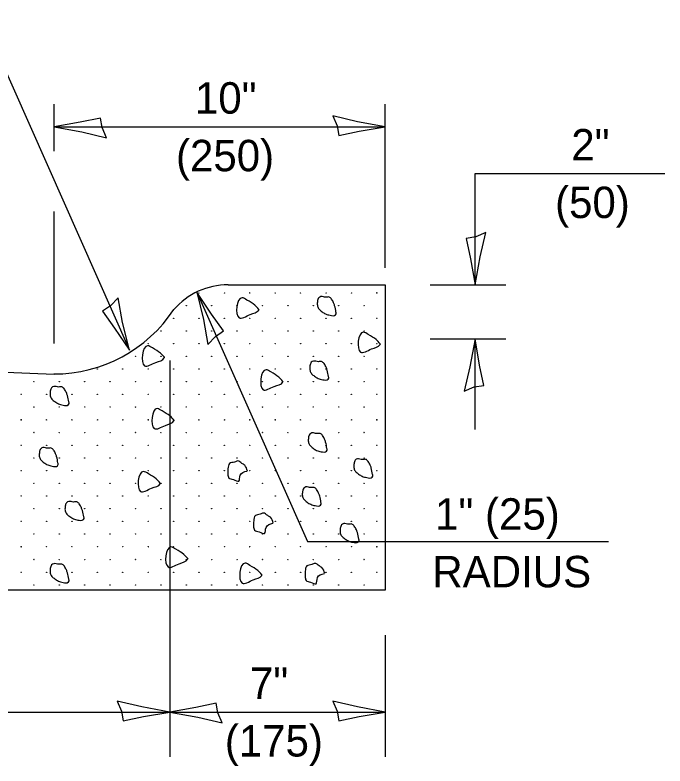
# Model space of a CAD drawing. Extents: x 100068 to 100102, y 98800 to 98822.
# Drawn here: x 100088.447 to 100091.393, y 98814.37 to 98817.775 of the extents above; entities that cross this region are included whole.
import ezdxf

# ---------------------------------------------------------------- set-up
doc = ezdxf.new("R2010")
doc.units = 0
for name, color, linetype in [('Design_PR_Back of Gutter or Curb line', 7, 'Continuous'), ('Design_PR_Roadway Dimensions', 7, 'Continuous'), ('Level 11', 7, 'Continuous'), ('Level 2', 7, 'Continuous'), ('Level 43', 7, 'Continuous')]:
    doc.layers.add(name, color=color, linetype=linetype)

msp = doc.modelspace()

# ---------------------------------------------------------------- linework, layer by layer
at = {"layer": 'Design_PR_Back of Gutter or Curb line'}
for p, q in [((100089.413, 98816.5514), (100090.1255, 98816.5514)), ((100090.1255, 98816.5514), (100090.1255, 98815.1674)), ((100083.3667, 98816.3479), (100088.6239, 98816.1472)), ((100090.1255, 98815.1674), (100083.3667, 98815.1674))]:
    msp.add_line(p, q, dxfattribs=at)
for centre, radius, start, end in [((100089.4129, 98816.2258), 0.3257, 90, 139.0553), ((100088.6237, 98816.7987), 0.6514, 270, 326.5066)]:
    msp.add_arc(centre, radius, start, end, dxfattribs=at)
at = {"layer": 'Level 11'}
for points in [[(100089.5524, 98816.4402), (100089.5341, 98816.4593), (100089.4982, 98816.4827), (100089.476, 98816.4929), (100089.4626, 98816.4023), (100089.5131, 98816.4171), (100089.5515, 98816.4374), (100089.5532, 98816.4408)], [(100089.9018, 98816.428), (100089.8958, 98816.457), (100089.8913, 98816.4699), (100089.8818, 98816.4867), (100089.8707, 98816.4961), (100089.8559, 98816.4955), (100089.8337, 98816.4984), (100089.824, 98816.4927), (100089.818, 98816.477), (100089.8174, 98816.459), (100089.8226, 98816.4442), (100089.8351, 98816.4322), (100089.8505, 98816.4217), (100089.8699, 98816.4148), (100089.8818, 98816.4123), (100089.8952, 98816.4123), (100089.9032, 98816.4205), (100089.9027, 98816.4271)], [(100090.1024, 98816.284), (100090.0842, 98816.3031), (100090.0483, 98816.3262), (100090.0263, 98816.3368), (100090.0129, 98816.2461), (100090.0634, 98816.2607), (100090.1019, 98816.2809), (100090.1036, 98816.2846)], [(100089.1243, 98816.2228), (100089.1061, 98816.2419), (100089.0702, 98816.2652), (100089.0479, 98816.2755), (100089.0345, 98816.1849), (100089.0853, 98816.1997), (100089.1237, 98816.2199), (100089.1252, 98816.2233)], [(100089.8676, 98816.1355), (100089.8619, 98816.1646), (100089.8573, 98816.1777), (100089.8479, 98816.1943), (100089.8368, 98816.2037), (100089.822, 98816.2031), (100089.7998, 98816.2059), (100089.7901, 98816.2002), (100089.7841, 98816.1846), (100089.7835, 98816.1666), (100089.7887, 98816.1521), (100089.8009, 98816.1398), (100089.8166, 98816.1296), (100089.8357, 98816.1224), (100089.8479, 98816.1202), (100089.8613, 98816.1202), (100089.8693, 98816.1281), (100089.8687, 98816.1347)], [(100089.661, 98816.1139), (100089.6427, 98816.133), (100089.6068, 98816.1564), (100089.5849, 98816.1666), (100089.5712, 98816.076), (100089.6219, 98816.0908), (100089.6604, 98816.111), (100089.6618, 98816.1147)], [(100088.6905, 98816.0207), (100088.6846, 98816.0498), (100088.68, 98816.0626), (100088.6706, 98816.0791), (100088.6595, 98816.0888), (100088.6447, 98816.088), (100088.6224, 98816.0908), (100088.6127, 98816.0851), (100088.6068, 98816.0694), (100088.6062, 98816.0515), (100088.6113, 98816.0369), (100088.6239, 98816.0247), (100088.6392, 98816.0144), (100088.6586, 98816.0073), (100088.6706, 98816.005), (100088.684, 98816.005), (100088.692, 98816.0133), (100088.6914, 98816.0196)], [(100089.1676, 98815.9375), (100089.1494, 98815.9569), (100089.1138, 98815.9799), (100089.0915, 98815.9905), (100089.0781, 98815.8999), (100089.1286, 98815.9144), (100089.1671, 98815.9346), (100089.1688, 98815.938)], [(100089.8608, 98815.8092), (100089.8551, 98815.8383), (100089.8505, 98815.8514), (100089.8411, 98815.8679), (100089.83, 98815.8776), (100089.8152, 98815.8768), (100089.7929, 98815.8799), (100089.7832, 98815.8739), (100089.7773, 98815.8582), (100089.7767, 98815.8403), (100089.7818, 98815.8258), (100089.7941, 98815.8138), (100089.8097, 98815.8032), (100089.8288, 98815.7961), (100089.8411, 98815.7938), (100089.8545, 98815.7938), (100089.8625, 98815.8018), (100089.8619, 98815.8084)], [(100088.6415, 98815.7437), (100088.6358, 98815.7725), (100088.6313, 98815.7856), (100088.6219, 98815.8024), (100088.6107, 98815.8115), (100088.5956, 98815.8109), (100088.5737, 98815.8141), (100088.5637, 98815.8081), (100088.558, 98815.7924), (100088.5572, 98815.7745), (100088.5626, 98815.7599), (100088.5748, 98815.7479), (100088.5905, 98815.7374), (100088.6096, 98815.7303), (100088.6219, 98815.728), (100088.635, 98815.728), (100088.6432, 98815.7363), (100088.6427, 98815.7425)], [(100089.5005, 98815.7069), (100089.488, 98815.7337), (100089.4754, 98815.7417), (100089.4561, 98815.7528), (100089.4421, 98815.7477), (100089.4199, 98815.7417), (100089.4122, 98815.7175), (100089.4116, 98815.6941), (100089.4162, 98815.6756), (100089.4367, 98815.6684), (100089.4612, 98815.661), (100089.468, 98815.6884), (100089.4994, 98815.7069)], [(100090.0674, 98815.6921), (100090.0617, 98815.7212), (100090.0571, 98815.734), (100090.0474, 98815.7508), (100090.0366, 98815.7602), (100090.0215, 98815.7593), (100089.9993, 98815.7625), (100089.9896, 98815.7565), (100089.9839, 98815.7408), (100089.983, 98815.7229), (100089.9884, 98815.7083), (100090.0007, 98815.6964), (100090.0164, 98815.6858), (100090.0355, 98815.6787), (100090.0474, 98815.6764), (100090.0608, 98815.6764), (100090.0691, 98815.6847), (100090.0682, 98815.6912)], [(100089.1052, 98815.6525), (100089.087, 98815.6716), (100089.0514, 98815.6947), (100089.0291, 98815.7052), (100089.0157, 98815.6146), (100089.0662, 98815.6294), (100089.1047, 98815.6496), (100089.1061, 98815.653)], [(100089.8337, 98815.5647), (100089.828, 98815.5938), (100089.8234, 98815.6066), (100089.814, 98815.6234), (100089.8029, 98815.6328), (100089.7878, 98815.632), (100089.7659, 98815.6351), (100089.7559, 98815.6291), (100089.7502, 98815.6137), (100089.7496, 98815.5955), (100089.7547, 98815.5809), (100089.767, 98815.569), (100089.7827, 98815.5584), (100089.8018, 98815.5516), (100089.814, 98815.549), (100089.8271, 98815.549), (100089.8354, 98815.5573), (100089.8348, 98815.5636)], [(100088.7584, 98815.4991), (100088.7524, 98815.5282), (100088.7478, 98815.5413), (100088.7384, 98815.5579), (100088.7276, 98815.5673), (100088.7125, 98815.5667), (100088.6903, 98815.5695), (100088.6806, 98815.5638), (100088.6746, 98815.5482), (100088.674, 98815.5302), (100088.6791, 98815.5157), (100088.6917, 98815.5034), (100088.7074, 98815.4929), (100088.7265, 98815.4857), (100088.7384, 98815.4838), (100088.7518, 98815.4838), (100088.7601, 98815.4917), (100088.7595, 98815.4983)], [(100089.6174, 98815.4706), (100089.6048, 98815.4974), (100089.5923, 98815.5054), (100089.5729, 98815.5165), (100089.5587, 98815.5111), (100089.5367, 98815.5054), (100089.529, 98815.4809), (100089.5284, 98815.4578), (100089.533, 98815.4393), (100089.5535, 98815.4322), (100089.578, 98815.4245), (100089.5849, 98815.4518), (100089.6159, 98815.4706)], [(100090.005, 98815.3988), (100089.999, 98815.4279), (100089.9944, 98815.4407), (100089.985, 98815.4572), (100089.9739, 98815.4669), (100089.9591, 98815.4661), (100089.9369, 98815.4692), (100089.9272, 98815.4632), (100089.9212, 98815.4476), (100089.9206, 98815.4296), (100089.9257, 98815.4151), (100089.9383, 98815.4028), (100089.9537, 98815.3926), (100089.973, 98815.3854), (100089.985, 98815.3831), (100089.9984, 98815.3831), (100090.0064, 98815.3911), (100090.0058, 98815.3977)], [(100089.2303, 98815.3102), (100089.2121, 98815.3293), (100089.1762, 98815.3527), (100089.154, 98815.3629), (100089.1406, 98815.2723), (100089.191, 98815.2871), (100089.2295, 98815.3073), (100089.2312, 98815.3108)], [(100088.6905, 98815.2167), (100088.6846, 98815.2458), (100088.68, 98815.2586), (100088.6706, 98815.2754), (100088.6595, 98815.2848), (100088.6447, 98815.2843), (100088.6224, 98815.2871), (100088.6127, 98815.2814), (100088.6068, 98815.2657), (100088.6062, 98815.2478), (100088.6113, 98815.233), (100088.6239, 98815.221), (100088.6392, 98815.2104), (100088.6586, 98815.2033), (100088.6706, 98815.201), (100088.684, 98815.201), (100088.692, 98815.2093), (100088.6914, 98815.2159)], [(100089.5658, 98815.2369), (100089.5475, 98815.256), (100089.5116, 98815.2794), (100089.4897, 98815.2897), (100089.4763, 98815.199), (100089.5267, 98815.2139), (100089.5652, 98815.2341), (100089.5669, 98815.2375)], [(100089.8511, 98815.2424), (100089.8382, 98815.2691), (100089.826, 98815.2774), (100089.8063, 98815.2885), (100089.7924, 98815.2831), (100089.7701, 98815.2774), (100089.7627, 98815.2529), (100089.7621, 98815.2298), (100089.7667, 98815.2113), (100089.7869, 98815.2039), (100089.8115, 98815.1965), (100089.8183, 98815.2238), (100089.8496, 98815.2424)]]:
    msp.add_spline(points, degree=3, dxfattribs=at)
at = {"layer": 'Level 2'}
for centre in [(100089.281, 98816.5151), (100089.3962, 98816.5151), (100089.5113, 98816.5151), (100089.6265, 98816.5151), (100089.7416, 98816.5151), (100089.8568, 98816.5151), (100089.9719, 98816.5151), (100090.0871, 98816.5151), (100089.2234, 98816.4576), (100089.3386, 98816.4576), (100089.3386, 98816.4575), (100089.4537, 98816.4576), (100089.5689, 98816.4576), (100089.6841, 98816.4576), (100089.684, 98816.4576), (100089.7992, 98816.4576), (100089.7992, 98816.4576), (100089.9143, 98816.4576), (100089.9144, 98816.4576), (100090.0295, 98816.4576), (100090.0295, 98816.4575), (100090.0295, 98816.4576), (100089.1658, 98816.4), (100089.281, 98816.4), (100089.281, 98816.4), (100089.281, 98816.4), (100089.3962, 98816.4), (100089.3961, 98816.4), (100089.5113, 98816.4), (100089.6264, 98816.4), (100089.7416, 98816.4), (100089.7416, 98816.4), (100089.8568, 98816.4), (100089.8568, 98816.4), (100089.9719, 98816.4), (100089.9719, 98816.4), (100090.0871, 98816.4), (100090.0871, 98816.4), (100089.1083, 98816.3424), (100089.2234, 98816.3424), (100089.3386, 98816.3424), (100089.3386, 98816.3424), (100089.3386, 98816.3424), (100089.4537, 98816.3424), (100089.5689, 98816.3424), (100089.6841, 98816.3424), (100089.684, 98816.3424), (100089.7992, 98816.3424), (100089.7992, 98816.3424), (100089.9143, 98816.3424), (100090.0295, 98816.3424), (100090.0295, 98816.3424), (100089.0507, 98816.2848), (100089.1658, 98816.2848), (100089.281, 98816.2848), (100089.281, 98816.2848), (100089.281, 98816.2848), (100089.3962, 98816.2848), (100089.3961, 98816.2848), (100089.5113, 98816.2848), (100089.6264, 98816.2848), (100089.7416, 98816.2848), (100089.8568, 98816.2848), (100089.8568, 98816.2848), (100089.9719, 98816.2848), (100089.9719, 98816.2848), (100090.0871, 98816.2848), (100090.0871, 98816.2848), (100090.0871, 98816.2848), (100088.9931, 98816.2273), (100089.1083, 98816.2273), (100089.2234, 98816.2273), (100089.3386, 98816.2273), (100089.3386, 98816.2273), (100089.3386, 98816.2272), (100089.4537, 98816.2273), (100089.4537, 98816.2272), (100089.5689, 98816.2273), (100089.684, 98816.2273), (100089.7992, 98816.2273), (100089.9143, 98816.2273), (100090.0295, 98816.2273), (100090.0295, 98816.2273), (100090.0295, 98816.2272), (100088.8204, 98816.1697), (100088.9355, 98816.1697), (100089.0507, 98816.1697), (100089.1658, 98816.1697), (100089.281, 98816.1697), (100089.281, 98816.1697), (100089.281, 98816.1697), (100089.3962, 98816.1697), (100089.3962, 98816.1697), (100089.3961, 98816.1697), (100089.5113, 98816.1697), (100089.5113, 98816.1697), (100089.6264, 98816.1697), (100089.7416, 98816.1697), (100089.8568, 98816.1697), (100089.9719, 98816.1697), (100090.0871, 98816.1697), (100090.0871, 98816.1697), (100090.0871, 98816.1697), (100088.5325, 98816.1121), (100088.6476, 98816.1121), (100088.7628, 98816.1121), (100088.878, 98816.1121), (100088.9931, 98816.1121), (100089.1083, 98816.1121), (100089.2234, 98816.1121), (100089.3386, 98816.1121), (100089.3386, 98816.1121), (100089.3386, 98816.1121), (100089.4537, 98816.1121), (100089.4537, 98816.1121), (100089.4537, 98816.1121), (100089.5689, 98816.1121), (100089.5689, 98816.1121), (100089.684, 98816.1121), (100089.7992, 98816.1121), (100089.9143, 98816.1121), (100090.0295, 98816.1121), (100090.0295, 98816.1121), (100090.0295, 98816.1121), (100088.4749, 98816.0545), (100088.5901, 98816.0545), (100088.7052, 98816.0545), (100088.8204, 98816.0545), (100088.9355, 98816.0545), (100089.0507, 98816.0545), (100089.1658, 98816.0545), (100089.281, 98816.0545), (100089.281, 98816.0545), (100089.281, 98816.0545), (100089.3962, 98816.0545), (100089.3962, 98816.0545), (100089.3961, 98816.0545), (100089.5113, 98816.0545), (100089.5113, 98816.0545), (100089.6264, 98816.0545), (100089.7416, 98816.0545), (100089.8568, 98816.0545), (100089.8568, 98816.0545), (100089.9719, 98816.0545), (100090.0871, 98816.0545), (100090.0871, 98816.0545), (100090.0871, 98816.0545), (100088.5325, 98815.9969), (100088.6476, 98815.9969), (100088.7628, 98815.9969), (100088.878, 98815.9969), (100088.9931, 98815.9969), (100089.1083, 98815.9969), (100089.2234, 98815.9969), (100089.3386, 98815.9969), (100089.3386, 98815.9969), (100089.3386, 98815.9969), (100089.4537, 98815.9969), (100089.4537, 98815.9969), (100089.4537, 98815.9969), (100089.5689, 98815.9969), (100089.5689, 98815.9969), (100089.684, 98815.9969), (100089.7992, 98815.9969), (100089.9143, 98815.9969), (100089.9144, 98815.9969), (100090.0295, 98815.9969), (100090.0295, 98815.9969), (100090.0295, 98815.9969), (100088.4749, 98815.9394), (100088.5901, 98815.9394), (100088.7052, 98815.9394), (100088.8204, 98815.9394), (100088.9355, 98815.9394), (100089.0507, 98815.9394), (100089.1658, 98815.9394), (100089.281, 98815.9394), (100089.281, 98815.9393), (100089.281, 98815.9394), (100089.3962, 98815.9394), (100089.3962, 98815.9393), (100089.3961, 98815.9394), (100089.5113, 98815.9394), (100089.5113, 98815.9393), (100089.5113, 98815.9394), (100089.6264, 98815.9394), (100089.6265, 98815.9393), (100089.7416, 98815.9394), (100089.8568, 98815.9394), (100089.9719, 98815.9394), (100089.9719, 98815.9394), (100090.0871, 98815.9394), (100090.0871, 98815.9393), (100090.0871, 98815.9394), (100088.5325, 98815.8818), (100088.6476, 98815.8818), (100088.7628, 98815.8818), (100088.878, 98815.8818), (100088.9931, 98815.8818), (100089.1083, 98815.8818), (100089.2234, 98815.8818), (100089.3386, 98815.8818), (100089.3386, 98815.8818), (100089.3386, 98815.8818), (100089.4537, 98815.8818), (100089.4537, 98815.8818), (100089.4537, 98815.8818), (100089.5689, 98815.8818), (100089.5689, 98815.8818), (100089.6841, 98815.8818), (100089.684, 98815.8818), (100089.7992, 98815.8818), (100089.9143, 98815.8818), (100090.0295, 98815.8818), (100090.0295, 98815.8818), (100090.0295, 98815.8818), (100088.4749, 98815.8242), (100088.5901, 98815.8242), (100088.7052, 98815.8242), (100088.8204, 98815.8242), (100088.9355, 98815.8242), (100089.0507, 98815.8242), (100089.1658, 98815.8242), (100089.281, 98815.8242), (100089.281, 98815.8242), (100089.281, 98815.8242), (100089.3962, 98815.8242), (100089.3962, 98815.8242), (100089.3961, 98815.8242), (100089.5113, 98815.8242), (100089.5113, 98815.8242), (100089.5113, 98815.8242), (100089.6264, 98815.8242), (100089.6265, 98815.8242), (100089.7416, 98815.8242), (100089.7416, 98815.8242), (100089.8568, 98815.8242), (100089.9719, 98815.8242), (100089.9719, 98815.8242), (100090.0871, 98815.8242), (100090.0871, 98815.8242), (100090.0871, 98815.8242), (100088.5325, 98815.7666), (100088.6476, 98815.7666), (100088.7628, 98815.7666), (100088.878, 98815.7666), (100088.9931, 98815.7666), (100089.1083, 98815.7666), (100089.2234, 98815.7666), (100089.3386, 98815.7666), (100089.3386, 98815.7666), (100089.3386, 98815.7666), (100089.4537, 98815.7666), (100089.4537, 98815.7666), (100089.4537, 98815.7666), (100089.5689, 98815.7666), (100089.5689, 98815.7666), (100089.5689, 98815.7666), (100089.6841, 98815.7666), (100089.684, 98815.7666), (100089.7992, 98815.7666), (100089.7992, 98815.7666), (100089.9143, 98815.7666), (100089.9144, 98815.7666), (100090.0295, 98815.7666), (100090.0295, 98815.7666), (100090.0295, 98815.7666), (100088.4749, 98815.709), (100088.5901, 98815.709), (100088.7052, 98815.709), (100088.8204, 98815.709), (100088.9355, 98815.709), (100089.0507, 98815.709), (100089.1658, 98815.709), (100089.281, 98815.709), (100089.281, 98815.709), (100089.3962, 98815.709), (100089.3962, 98815.709), (100089.5113, 98815.709), (100089.5113, 98815.709), (100089.6265, 98815.709), (100089.6265, 98815.709), (100089.7416, 98815.709), (100089.8568, 98815.709), (100089.8568, 98815.709), (100089.9719, 98815.709), (100089.9719, 98815.709), (100090.0871, 98815.709), (100090.0871, 98815.709), (100088.5325, 98815.6515), (100088.6476, 98815.6515), (100088.7628, 98815.6515), (100088.878, 98815.6515), (100088.9931, 98815.6515), (100089.1083, 98815.6515), (100089.2234, 98815.6515), (100089.3386, 98815.6515), (100089.3386, 98815.6514), (100089.4537, 98815.6515), (100089.4537, 98815.6514), (100089.5689, 98815.6515), (100089.5689, 98815.6514), (100089.6841, 98815.6515), (100089.6841, 98815.6514), (100089.7992, 98815.6515), (100089.7992, 98815.6514), (100089.9144, 98815.6515), (100089.9144, 98815.6514), (100090.0295, 98815.6515), (100090.0295, 98815.6514), (100088.4749, 98815.5939), (100088.5901, 98815.5939), (100088.7052, 98815.5939), (100088.8204, 98815.5939), (100088.9355, 98815.5939), (100089.0507, 98815.5939), (100089.1658, 98815.5939), (100089.281, 98815.5939), (100089.281, 98815.5939), (100089.3962, 98815.5939), (100089.3962, 98815.5939), (100089.5113, 98815.5939), (100089.5113, 98815.5939), (100089.6265, 98815.5939), (100089.6265, 98815.5939), (100089.7416, 98815.5939), (100089.7416, 98815.5939), (100089.8568, 98815.5939), (100089.8568, 98815.5939), (100089.9719, 98815.5939), (100089.9719, 98815.5939), (100090.0871, 98815.5939), (100090.0871, 98815.5939), (100088.5325, 98815.5363), (100088.6476, 98815.5363), (100088.7628, 98815.5363), (100088.878, 98815.5363), (100088.9931, 98815.5363), (100089.1083, 98815.5363), (100089.2234, 98815.5363), (100089.3386, 98815.5363), (100089.3386, 98815.5363), (100089.4537, 98815.5363), (100089.4537, 98815.5363), (100089.5689, 98815.5363), (100089.5689, 98815.5363), (100089.6841, 98815.5363), (100089.6841, 98815.5363), (100089.7992, 98815.5363), (100089.7992, 98815.5363), (100089.9144, 98815.5363), (100089.9144, 98815.5363), (100090.0295, 98815.5363), (100090.0295, 98815.5363), (100088.4749, 98815.4787), (100088.5901, 98815.4787), (100088.7052, 98815.4787), (100088.8204, 98815.4787), (100088.9355, 98815.4787), (100089.0507, 98815.4787), (100089.1658, 98815.4787), (100089.281, 98815.4787), (100089.3962, 98815.4787), (100089.5113, 98815.4787), (100089.6265, 98815.4787), (100089.7416, 98815.4787), (100089.8568, 98815.4787), (100089.9719, 98815.4787), (100090.0871, 98815.4787), (100088.5325, 98815.4212), (100088.6476, 98815.4212), (100088.7628, 98815.4212), (100088.878, 98815.4212), (100088.9931, 98815.4212), (100089.1083, 98815.4212), (100089.2234, 98815.4212), (100089.3386, 98815.4212), (100089.4537, 98815.4212), (100089.5689, 98815.4212), (100089.6841, 98815.4212), (100089.7992, 98815.4212), (100089.9144, 98815.4212), (100090.0295, 98815.4212), (100088.4749, 98815.3636), (100088.5901, 98815.3636), (100088.7052, 98815.3636), (100088.8204, 98815.3636), (100088.9355, 98815.3636), (100089.0507, 98815.3636), (100089.1658, 98815.3636), (100089.281, 98815.3636), (100089.3962, 98815.3636), (100089.5113, 98815.3636), (100089.6265, 98815.3636), (100089.7416, 98815.3636), (100089.8568, 98815.3636), (100089.9719, 98815.3636), (100090.0871, 98815.3636), (100088.5325, 98815.306), (100088.6476, 98815.306), (100088.7628, 98815.306), (100088.878, 98815.306), (100088.9931, 98815.306), (100089.1083, 98815.306), (100089.2234, 98815.306), (100089.3386, 98815.306), (100089.4537, 98815.306), (100089.5689, 98815.306), (100089.6841, 98815.306), (100089.7992, 98815.306), (100089.9144, 98815.306), (100090.0295, 98815.306), (100088.4749, 98815.2484), (100088.5901, 98815.2484), (100088.7052, 98815.2484), (100088.8204, 98815.2484), (100088.9355, 98815.2484), (100089.0507, 98815.2484), (100089.1658, 98815.2484), (100089.281, 98815.2484), (100089.3962, 98815.2484), (100089.5113, 98815.2484), (100089.6265, 98815.2484), (100089.7416, 98815.2484), (100089.8568, 98815.2484), (100089.9719, 98815.2484), (100090.0871, 98815.2484), (100088.5325, 98815.1908), (100088.6476, 98815.1908), (100088.7628, 98815.1908), (100088.878, 98815.1908), (100088.9931, 98815.1908), (100089.1083, 98815.1908), (100089.2234, 98815.1908), (100089.3386, 98815.1908), (100089.4537, 98815.1908), (100089.5689, 98815.1908), (100089.6841, 98815.1908), (100089.7992, 98815.1908), (100089.9144, 98815.1908), (100090.0295, 98815.1908)]:
    msp.add_circle(centre, 0.000814, dxfattribs=at)
at = {"layer": 'Level 43'}
for p, q in [((100088.2912, 98817.775), (100088.9653, 98816.255)), ((100088.6238, 98817.158), (100088.6238, 98817.371)), ((100090.1255, 98816.6283), (100090.1255, 98817.371)), ((100088.6239, 98817.2683), (100090.1255, 98817.2683)), ((100090.5322, 98816.5514), (100090.5322, 98817.0561)), ((100090.5322, 98817.056), (100091.3932, 98817.056)), ((100088.6238, 98816.2857), (100088.6238, 98816.8833)), ((100090.329, 98816.5514), (100090.6713, 98816.5514)), ((100089.2708, 98816.5189), (100089.7728, 98815.3873)), ((100090.329, 98816.3065), (100090.6713, 98816.3065)), ((100090.5322, 98815.8958), (100090.5322, 98816.3065)), ((100089.1483, 98816.2091), (100089.1483, 98814.411)), ((100089.7728, 98815.3873), (100091.1369, 98815.3873)), ((100090.1255, 98814.9636), (100090.1255, 98814.411)), ((100085.0362, 98814.6144), (100089.1482, 98814.6144)), ((100089.1482, 98814.6144), (100090.1255, 98814.6144))]:
    msp.add_line(p, q, dxfattribs=at)
for points in [[(100088.8614, 98817.2186), (100088.842, 98817.2643), (100088.8346, 98817.308), (100088.7426, 98817.2888), (100088.6239, 98817.2683), (100088.7506, 98817.2453)], [(100089.8881, 98817.318), (100089.9074, 98817.2723), (100089.9149, 98817.2286), (100090.0068, 98817.2478), (100090.1255, 98817.2683), (100089.9989, 98817.2913)], [(100090.5819, 98816.7888), (100090.5362, 98816.7695), (100090.4925, 98816.762), (100090.5117, 98816.6701), (100090.5322, 98816.5514), (100090.5552, 98816.678)], [(100088.9145, 98816.4922), (100088.8805, 98816.456), (100088.8436, 98816.4315), (100088.8983, 98816.3552), (100088.9653, 98816.255), (100088.935, 98816.3801)], [(100089.3216, 98816.2817), (100089.3555, 98816.3179), (100089.3925, 98816.3424), (100089.3378, 98816.4186), (100089.2708, 98816.5189), (100089.3011, 98816.3938)], [(100090.4825, 98816.069), (100090.5282, 98816.0884), (100090.5719, 98816.0958), (100090.5527, 98816.1878), (100090.5322, 98816.3065), (100090.5092, 98816.1798)], [(100088.9108, 98814.6642), (100088.9301, 98814.6186), (100088.9375, 98814.5748), (100089.0295, 98814.5939), (100089.1483, 98814.6145), (100089.0215, 98814.6376)], [(100089.3858, 98814.5648), (100089.3664, 98814.6104), (100089.359, 98814.6542), (100089.267, 98814.6351), (100089.1483, 98814.6145), (100089.275, 98814.5914)], [(100089.8881, 98814.6642), (100089.9074, 98814.6186), (100089.9149, 98814.5748), (100090.0068, 98814.5939), (100090.1255, 98814.6145), (100089.9989, 98814.6376)]]:
    msp.add_lwpolyline(points, close=True, dxfattribs=at)

# ---------------------------------------------------------------- texts
at = {"layer": 'Design_PR_Roadway Dimensions'}
for s, p in [('10"', (100089.2625, 98817.3278)), ('2"', (100090.9685, 98817.1156)), ('(250)', (100089.1767, 98817.0665)), ('(50)', (100090.895, 98816.8543)), ('1" (25)', (100090.3509, 98815.4413)), ('RADIUS', (100090.3386, 98815.18)), ('7"', (100089.5119, 98814.674)), ('(175)', (100089.398, 98814.4127))]:
    msp.add_text(s, height=0.1425, dxfattribs=at).set_placement(p)

doc.saveas('drawing.dxf')
